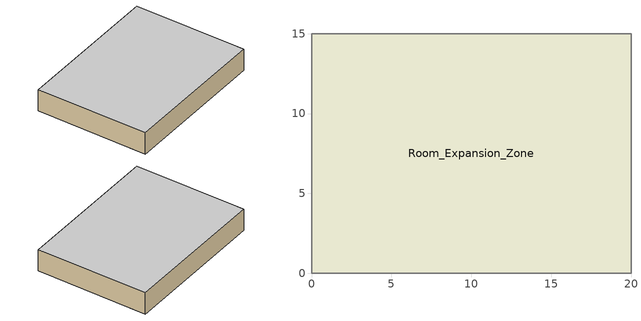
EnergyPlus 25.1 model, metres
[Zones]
Room_Expansion_Zone
 floor adiabatic (Adiabatic_Construction): 0,15 20,15 20,0 0,0 z0
 wall adiabatic (Adiabatic_Construction): 20,15 0,15 0,0 20,0 20,15 z0:3
 ceiling adiabatic (Adiabatic_Construction): 0,0 20,0 20,15 0,15 z3
[BUILDING]
ATL01_DataCenter: North Axis=0; Terrain=City; Loads Convergence Tolerance Value=0.04; Temperature Convergence Tolerance Value=0.4; Solar Distribution=FullExterior; Maximum Number of Warmup Days=25; Minimum Number of Warmup Days=1
[SITE:LOCATION]
Atlanta_Hartsfield_Intl_AP_GA_USA: Latitude=33.64; Longitude=-84.43; Time Zone=-5; Elevation=308; Keep Site Location Information=No
[SIZINGPERIOD:DESIGNDAY]
Atlanta_Summer_Design_Day: Month=7; Day of Month=21; Day Type=SummerDesignDay; Maximum DryBulb Temperature=33.3; Daily DryBulb Temperature Range=10; DryBulb Temperature Range Modifier Type=DefaultMultipliers; Humidity Condition Type=WetBulb; Wetbulb or DewPoint at Maximum DryBulb=23.9; Barometric Pressure=98934; Wind Speed=3.8; Wind Direction=310; Rain Indicator=No; Snow Indicator=No; Daylight Saving Time Indicator=No; Solar Model Indicator=ASHRAEClearSky; ASHRAE Clear Sky Optical Depth for Beam Irradiance taub=0; ASHRAE Clear Sky Optical Depth for Diffuse Irradiance taud=0; Sky Clearness=1; Begin Environment Reset Mode=FullResetAtBeginEnvironment
[MATERIAL]
Adiabatic_Material: Roughness=Smooth; Thickness=0.1; Conductivity=0.001; Density=1; Specific Heat=1000; Thermal Absorptance=0.9; Solar Absorptance=0.7; Visible Absorptance=0.7
[CONSTRUCTION]
Adiabatic_Construction: Adiabatic_Material
[ZONE]
Room_Expansion_Zone: Type=1; Multiplier=1; Ceiling Height=3; Volume=900; Floor Area=autocalculate; Part of Total Floor Area=Yes
[ELECTRICEQUIPMENT]
Room_Expansion_ServerRacks: Zone or ZoneList or Space or SpaceList=Room_Expansion_Zone; Schedule=Room_Expansion_AlwaysOn; Design Level Calculation Method=EquipmentLevel; Design Level=2400000; Fraction Latent=0; Fraction Radiant=0.024; Fraction Lost=0.92; EndUse Subcategory=General
[HVACTEMPLATE:THERMOSTAT]
Room_Expansion_Thermostat: Heating Setpoint Schedule=HeatingSetpoint; Constant Heating Setpoint=18; Cooling Setpoint Schedule=CoolingSetpoint; Constant Cooling Setpoint=23.5
[HVACTEMPLATE:ZONE:IDEALLOADSAIRSYSTEM]
Room_Expansion_Zone: Template Thermostat=Room_Expansion_Thermostat; System Availability Schedule=AlwaysOn; Maximum Heating Supply Air Temperature=50; Minimum Cooling Supply Air Temperature=13; Maximum Heating Supply Air Humidity Ratio=0.0156; Minimum Cooling Supply Air Humidity Ratio=0.0077; Heating Limit=NoLimit; Maximum Heating Air Flow Rate=autosize; Cooling Limit=NoLimit; Maximum Cooling Air Flow Rate=autosize; Dehumidification Control Type=None; Cooling Sensible Heat Ratio=1; Dehumidification Setpoint=60; Humidification Control Type=None; Humidification Setpoint=30; Outdoor Air Method=None; Outdoor Air Flow Rate per Person=0.00944; Outdoor Air Flow Rate per Zone Floor Area=0; Outdoor Air Flow Rate per Zone=0; Demand Controlled Ventilation Type=None; Outdoor Air Economizer Type=NoEconomizer; Heat Recovery Type=None; Sensible Heat Recovery Effectiveness=0.7; Latent Heat Recovery Effectiveness=0.65
[SCHEDULE:COMPACT]
Room_Expansion_AlwaysOn; AlwaysOn: Through: 12/31, For: AllDays, Until: 24:00, 1
HeatingSetpoint: Through: 12/31, For: AllDays, Until: 24:00, 18
CoolingSetpoint: Through: 12/31, For: AllDays, Until: 24:00, 23.5
